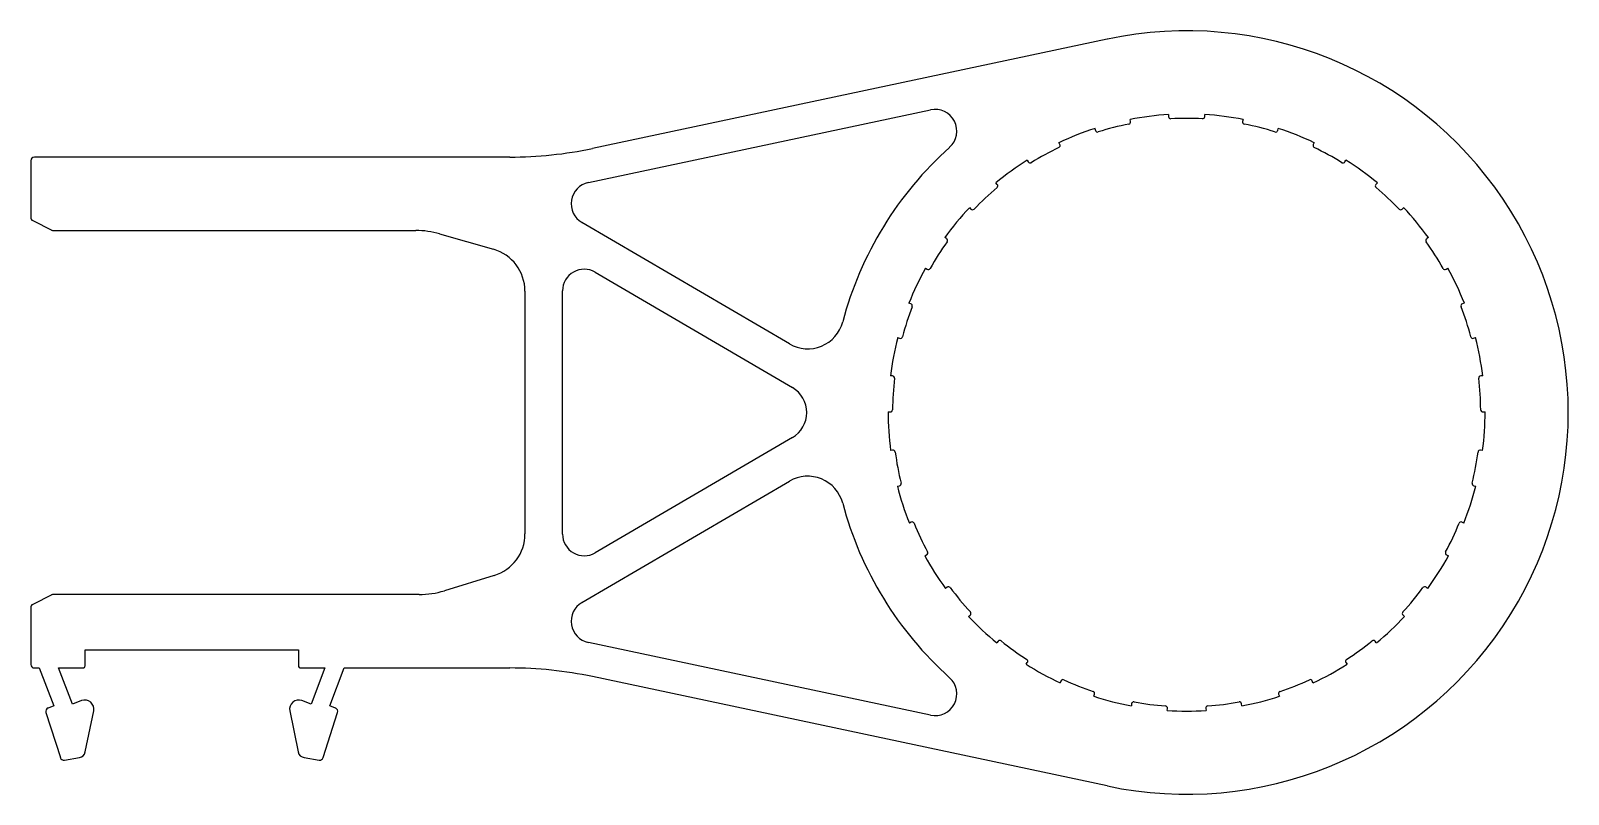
# Model space of a CAD drawing. Extents: x 2496 to 2708, y 1640 to 1745.
import ezdxf

# ---------------------------------------------------------------- set-up
doc = ezdxf.new("R2010")
doc.units = 0
doc.layers.get('0').update_dxf_attribs({"linetype": 'CONTINUOUS'})

msp = doc.modelspace()

# ---------------------------------------------------------------- linework, layer by layer
for p, q in [((2644.72, 1744.22), (2573.57, 1729.12)), ((2573, 1724.4), (2620.3, 1734.44)), ((2643.01, 1731.88), (2643.09, 1731.61)), ((2647.93, 1732.85), (2647.86, 1733.13)), ((2653.18, 1733.8), (2653.18, 1733.51)), ((2658.18, 1733.51), (2658.18, 1733.8)), ((2663.49, 1733.13), (2663.42, 1732.85)), ((2668.27, 1731.61), (2668.34, 1731.88)), ((2638.17, 1729.66), (2638.03, 1729.91)), ((2673.32, 1729.91), (2673.18, 1729.66)), ((2562.15, 1727.92), (2496.43, 1727.92)), ((2495.93, 1727.42), (2495.93, 1719.58)), ((2633.65, 1727.5), (2633.79, 1727.25)), ((2677.57, 1727.25), (2677.7, 1727.5)), ((2629.51, 1724.14), (2629.31, 1724.35)), ((2682.04, 1724.35), (2681.85, 1724.14)), ((2496.2, 1719.14), (2498.82, 1717.83)), ((2625.67, 1720.93), (2625.86, 1720.72)), ((2685.49, 1720.72), (2685.68, 1720.93)), ((2499.04, 1717.77), (2549.13, 1717.77)), ((2552.44, 1717.31), (2559.88, 1715.18)), ((2600.79, 1702.11), (2572.11, 1718.88)), ((2622.49, 1716.65), (2622.25, 1716.8)), ((2689.1, 1716.8), (2688.86, 1716.65)), ((2573.94, 1712.02), (2601.2, 1696.08)), ((2619.57, 1712.58), (2619.81, 1712.42)), ((2691.54, 1712.42), (2691.78, 1712.58)), ((2564.23, 1709.41), (2564.23, 1675.84)), ((2569.43, 1675.82), (2569.43, 1709.43)), ((2617.56, 1707.64), (2617.29, 1707.73)), ((2694.06, 1707.73), (2693.79, 1707.64)), ((2615.74, 1702.97), (2616.01, 1702.88)), ((2695.34, 1702.88), (2695.61, 1702.97)), ((2615.02, 1697.69), (2614.74, 1697.7)), ((2696.61, 1697.7), (2696.33, 1697.69)), ((2614.43, 1692.71), (2614.71, 1692.7)), ((2696.64, 1692.7), (2696.93, 1692.71)), ((2601.2, 1689.17), (2573.94, 1673.23)), ((2615.04, 1687.42), (2614.76, 1687.36)), ((2696.59, 1687.36), (2696.31, 1687.42)), ((2572.11, 1666.37), (2600.79, 1683.14)), ((2615.7, 1682.45), (2615.98, 1682.51)), ((2695.37, 1682.51), (2695.65, 1682.45)), ((2617.61, 1677.48), (2617.36, 1677.35)), ((2694, 1677.35), (2693.74, 1677.48)), ((2619.48, 1672.83), (2619.74, 1672.95)), ((2691.61, 1672.95), (2691.87, 1672.83)), ((2559.98, 1670.1), (2553.1, 1668)), ((2622.58, 1668.49), (2622.36, 1668.3)), ((2688.99, 1668.3), (2688.78, 1668.49)), ((2498.82, 1667.42), (2496.2, 1666.11)), ((2549.59, 1667.47), (2499.04, 1667.47)), ((2495.93, 1665.66), (2495.93, 1657.82)), ((2625.54, 1664.45), (2625.76, 1664.63)), ((2685.59, 1664.63), (2685.81, 1664.45)), ((2503.43, 1657.62), (2503.43, 1659.82)), ((2503.43, 1659.82), (2532.93, 1659.82)), ((2532.93, 1659.82), (2532.93, 1657.62)), ((2620.3, 1650.81), (2573, 1660.85)), ((2629.62, 1661.01), (2629.45, 1660.78)), ((2681.9, 1660.78), (2681.73, 1661.01)), ((2633.5, 1657.84), (2633.66, 1658.07)), ((2677.69, 1658.07), (2677.85, 1657.84)), ((2496.43, 1657.32), (2497.1, 1657.32)), ((2497.1, 1657.32), (2499.1, 1652.09)), ((2501.68, 1652.33), (2499.78, 1657.32)), ((2499.78, 1657.32), (2503.13, 1657.32)), ((2533.23, 1657.32), (2536.58, 1657.32)), ((2536.58, 1657.32), (2534.67, 1652.33)), ((2537.25, 1652.09), (2539.25, 1657.32)), ((2539.25, 1657.32), (2562.15, 1657.32)), ((2644.72, 1641.02), (2573.57, 1656.13)), ((2638.3, 1655.52), (2638.19, 1655.26)), ((2673.16, 1655.26), (2673.05, 1655.52)), ((2642.84, 1653.42), (2642.95, 1653.68)), ((2668.4, 1653.68), (2668.51, 1653.42)), ((2498.02, 1651.17), (2500.02, 1644.93)), ((2499.1, 1652.09), (2498.31, 1651.79)), ((2502.96, 1652.81), (2501.68, 1652.33)), ((2503.46, 1645.72), (2504.63, 1651.39)), ((2531.73, 1651.39), (2532.89, 1645.72)), ((2534.67, 1652.33), (2533.4, 1652.81)), ((2536.33, 1644.93), (2538.34, 1651.17)), ((2538.04, 1651.79), (2537.25, 1652.09)), ((2648.07, 1652.37), (2648.04, 1652.09)), ((2653, 1651.46), (2653.03, 1651.74)), ((2658.32, 1651.74), (2658.36, 1651.46)), ((2663.32, 1652.09), (2663.28, 1652.37)), ((2500.58, 1644.59), (2502.65, 1644.93)), ((2533.71, 1644.93), (2535.78, 1644.59))]:
    msp.add_line(p, q)
for centre, radius, start, end in [((2655.68, 1692.62), 52.75, 258.0167, 101.9833), ((2620.92, 1731.51), 3, 311.7921, 101.9833), ((2655.68, 1692.62), 41.25, 107.8746, 115.3254), ((2655.68, 1692.62), 40.65, 101.3204, 107.4796), ((2647.64, 1732.78), 0.3, 281.3204, 14.4), ((2655.68, 1692.62), 41.25, 93.4746, 100.9254), ((2653.48, 1733.51), 0.3, 180, 273.0796), ((2655.68, 1692.62), 40.65, 86.9204, 93.0796), ((2657.88, 1733.51), 0.3, 266.9204, 360), ((2655.68, 1692.62), 41.25, 79.0746, 86.5254), ((2663.71, 1732.78), 0.3, 165.6, 258.6796), ((2655.68, 1692.62), 40.65, 72.5204, 78.6796), ((2655.68, 1692.62), 41.25, 64.6746, 72.1254), ((2643.38, 1731.68), 0.3, 194.4, 287.4796), ((2667.98, 1731.68), 0.3, 252.5204, 345.6), ((2496.43, 1727.42), 0.5, 90, 180), ((2562.15, 1782.92), 55, 270, 281.9833), ((2655.68, 1692.62), 49.15, 131.7921, 165.2354), ((2655.68, 1692.62), 40.65, 115.7204, 121.8796), ((2637.9, 1729.52), 0.3, 295.7204, 28.8), ((2673.45, 1729.52), 0.3, 151.2, 244.2796), ((2655.68, 1692.62), 40.65, 58.1204, 64.2796), ((2655.68, 1692.62), 41.25, 122.2746, 129.7254), ((2634.05, 1727.4), 0.3, 208.8, 301.8796), ((2677.3, 1727.4), 0.3, 238.1204, 331.2), ((2655.68, 1692.62), 41.25, 50.2746, 57.7254), ((2573.63, 1721.47), 3, 101.9833, 239.6837), ((2655.68, 1692.62), 40.65, 130.1204, 136.2796), ((2629.29, 1723.94), 0.3, 310.1204, 43.2), ((2682.06, 1723.94), 0.3, 136.8, 229.8796), ((2655.68, 1692.62), 40.65, 43.7204, 49.8796), ((2496.43, 1719.58), 0.5, 180, 243.4349), ((2655.68, 1692.62), 41.25, 136.6746, 144.1254), ((2626.08, 1720.93), 0.3, 223.2, 316.2796), ((2685.27, 1720.93), 0.3, 223.7204, 316.8), ((2655.68, 1692.62), 41.25, 35.8746, 43.3254), ((2499.04, 1718.27), 0.5, 243.4349, 270), ((2549.13, 1705.77), 12, 74, 90), ((2558.23, 1709.41), 6, 0, 74), ((2655.68, 1692.62), 40.65, 144.5204, 150.6796), ((2622.33, 1716.39), 0.3, 324.5204, 57.6), ((2689.02, 1716.39), 0.3, 122.4, 215.4796), ((2655.68, 1692.62), 40.65, 29.3204, 35.4796), ((2572.43, 1709.43), 3, 59.6837, 180), ((2655.68, 1692.62), 41.25, 151.0746, 158.5254), ((2619.97, 1712.68), 0.3, 237.6, 330.6796), ((2691.38, 1712.68), 0.3, 209.3204, 302.4), ((2655.68, 1692.62), 41.25, 21.4746, 28.9254), ((2655.68, 1692.62), 40.65, 158.9204, 165.0796), ((2617.47, 1707.35), 0.3, 338.9204, 72), ((2693.89, 1707.35), 0.3, 108, 201.0796), ((2655.68, 1692.62), 40.65, 14.9204, 21.0796), ((2603.31, 1706.42), 5, 239.6837, 345.2354), ((2655.68, 1692.62), 41.25, 165.4746, 172.9254), ((2616.11, 1703.17), 0.3, 252, 345.0796), ((2695.25, 1703.17), 0.3, 194.9204, 288), ((2655.68, 1692.62), 41.25, 7.0746, 14.5254), ((2599.18, 1692.62), 4, 300.3163, 59.6837), ((2615, 1697.39), 0.3, 353.3204, 86.4), ((2655.68, 1692.62), 40.65, 173.3204, 179.4796), ((2696.35, 1697.39), 0.3, 93.6, 186.6796), ((2655.68, 1692.62), 40.65, 0.5204, 6.6796), ((2655.68, 1692.62), 41.25, 179.8746, 187.3254), ((2614.73, 1693), 0.3, 266.4, 359.4796), ((2696.62, 1693), 0.3, 180.5204, 273.6), ((2655.68, 1692.62), 41.25, 352.6746, 0.1254), ((2615.1, 1687.12), 0.3, 7.7204, 100.8), ((2696.25, 1687.12), 0.3, 79.2, 172.2796), ((2655.68, 1692.62), 40.65, 187.7204, 193.8796), ((2655.68, 1692.62), 40.65, 346.1204, 352.2796), ((2603.31, 1678.82), 5, 14.7646, 120.3163), ((2655.68, 1692.62), 41.25, 194.2746, 201.7254), ((2615.92, 1682.8), 0.3, 280.8, 13.8796), ((2655.68, 1692.62), 41.25, 338.2746, 345.7254), ((2695.43, 1682.8), 0.3, 166.1204, 259.2), ((2655.68, 1692.62), 49.15, 194.7646, 228.2079), ((2617.74, 1677.2), 0.3, 22.1204, 115.2), ((2655.68, 1692.62), 40.65, 202.1204, 208.2796), ((2655.68, 1692.62), 40.65, 331.7204, 337.8796), ((2693.61, 1677.2), 0.3, 64.8, 157.8796), ((2558.23, 1675.84), 6, 287, 360), ((2572.43, 1675.82), 3, 180, 300.3163), ((2655.68, 1692.62), 41.25, 208.6746, 216.1254), ((2619.61, 1673.22), 0.3, 295.2, 28.2796), ((2655.68, 1692.62), 41.25, 323.8746, 331.3254), ((2691.74, 1673.22), 0.3, 151.7204, 244.8), ((2622.77, 1668.25), 0.3, 36.5204, 129.6), ((2655.68, 1692.62), 40.65, 216.5204, 222.6796), ((2655.68, 1692.62), 40.65, 317.3204, 323.4796), ((2688.59, 1668.25), 0.3, 50.4, 143.4796), ((2496.43, 1665.66), 0.5, 116.5651, 180), ((2499.04, 1666.97), 0.5, 90, 116.5651), ((2549.59, 1679.47), 12, 270, 287), ((2573.63, 1663.78), 3, 120.3163, 258.0167), ((2655.68, 1692.62), 41.25, 223.0746, 230.5254), ((2625.57, 1664.86), 0.3, 309.6, 42.6796), ((2655.68, 1692.62), 41.25, 309.4746, 316.9254), ((2685.78, 1664.86), 0.3, 137.3204, 230.4), ((2629.86, 1660.84), 0.3, 50.9204, 144), ((2655.68, 1692.62), 40.65, 230.9204, 237.0796), ((2655.68, 1692.62), 40.65, 302.9204, 309.0796), ((2681.49, 1660.84), 0.3, 36, 129.0796), ((2496.43, 1657.82), 0.5, 180, 270), ((2503.13, 1657.62), 0.3, 270, 0), ((2533.23, 1657.62), 0.3, 180, 270), ((2655.68, 1692.62), 41.25, 237.4746, 244.9254), ((2633.42, 1658.25), 0.3, 324, 57.0796), ((2655.68, 1692.62), 41.25, 295.0746, 302.5254), ((2677.93, 1658.25), 0.3, 122.9204, 216), ((2562.15, 1602.32), 55, 78.0167, 90), ((2620.92, 1653.74), 3, 258.0167, 48.2079), ((2638.58, 1655.41), 0.3, 65.3204, 158.4), ((2655.68, 1692.62), 40.65, 245.3204, 251.4796), ((2655.68, 1692.62), 40.65, 288.5204, 294.6796), ((2672.77, 1655.41), 0.3, 21.6, 114.6796), ((2642.67, 1653.79), 0.3, 338.4, 71.4796), ((2655.68, 1692.62), 41.25, 251.8746, 259.3254), ((2655.68, 1692.62), 41.25, 280.6746, 288.1254), ((2668.68, 1653.79), 0.3, 108.5204, 201.6), ((2498.49, 1651.33), 0.5, 110.9, 197.8), ((2503.4, 1651.64), 1.25, 348.4287, 110.9), ((2532.95, 1651.64), 1.25, 69.1, 191.5713), ((2537.86, 1651.33), 0.5, 342.2, 69.1), ((2648.37, 1652.33), 0.3, 79.7204, 172.8), ((2655.68, 1692.62), 40.65, 259.7204, 265.8796), ((2652.73, 1651.78), 0.3, 352.8, 85.8796), ((2655.68, 1692.62), 41.25, 266.2746, 273.7254), ((2658.62, 1651.78), 0.3, 94.1204, 187.2), ((2655.68, 1692.62), 40.65, 274.1204, 280.2796), ((2662.98, 1652.33), 0.3, 7.2, 100.2796), ((2500.49, 1645.09), 0.5, 197.8, 279.3), ((2502.48, 1645.92), 1, 279.3, 348.4287), ((2533.87, 1645.92), 1, 191.5713, 260.7), ((2535.86, 1645.09), 0.5, 260.7, 342.2)]:
    msp.add_arc(centre, radius, start, end)

doc.saveas('drawing.dxf')
